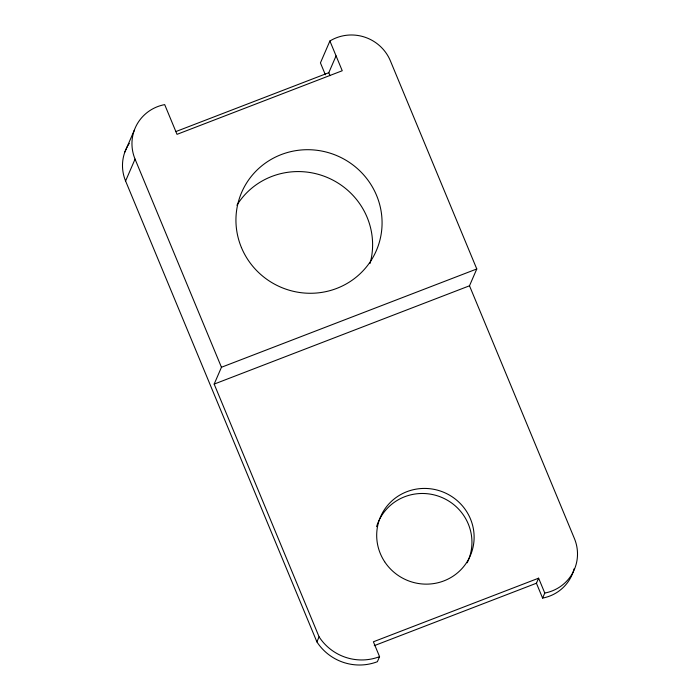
<?xml version="1.0" encoding="UTF-8"?>
<svg xmlns="http://www.w3.org/2000/svg" width="700" height="700" viewBox="0 0 700 700"><rect width="100%" height="100%" fill="white"/><g stroke="black" fill="none" stroke-linecap="round" stroke-linejoin="round"><path stroke-width="1.05" d="M124.854 152.058L134.321 130.183M316.899 641.883L125.589 181.002L135.056 159.127A41.44 40.373 23.4 0 1 164.684 104.615L177.021 134.347L342.239 70.744L329.901 41.002A41.44 40.373 23.4 0 1 390.381 60.83L476.787 268.966L469.499 285.793L214.165 384.099L319.086 636.834L316.899 641.883A49.726 48.449 23.4 0 0 377.387 661.701L379.566 656.653L373.398 641.786L538.615 578.183L544.784 593.049L542.596 598.097L536.428 583.231L538.615 578.183M329.901 41.002L320.434 62.886L325.369 74.777M175.805 131.6L328.79 72.704L336.07 55.877M214.165 384.099L221.454 367.264L476.787 268.966M374.273 645.663L536.428 583.231M469.499 285.793L574.411 538.536A41.44 40.373 23.4 0 1 544.784 593.049M328.79 72.704L330.024 75.679M135.056 159.127L221.454 367.264M379.566 656.653A49.726 48.449 23.4 0 1 319.086 636.834M574.114 568.767A41.44 40.373 23.4 0 1 542.596 598.097M125.589 181.002A41.44 40.373 23.4 0 1 129.316 143.334M376.591 526.654A48.913 47.653 23.4 0 1 379.277 519.872M379.741 518.954A48.913 47.653 23.4 0 1 444.719 498.794A48.913 47.653 23.4 0 1 467.18 562.791M236.906 205.231A73.36 71.487 23.4 0 1 328.186 177.861A73.36 71.487 23.4 0 1 370.064 263.445M384.65 561.733A48.913 47.653 23.4 0 0 468.895 558.661A48.913 47.653 23.4 0 0 422.686 488.46A48.913 47.653 23.4 0 0 384.65 561.733M241.412 247.502A73.36 71.487 23.4 0 0 366.852 266.411A73.36 71.487 23.4 0 0 318.745 150.535A73.36 71.487 23.4 0 0 241.412 247.502"/></g></svg>
